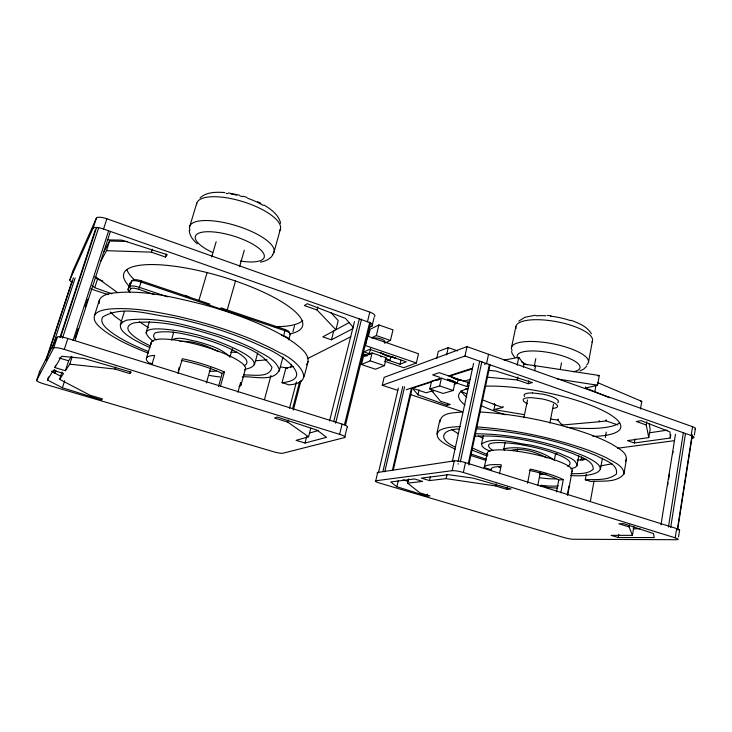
<?xml version="1.0" encoding="UTF-8"?>
<svg xmlns="http://www.w3.org/2000/svg" width="732" height="732" viewBox="0 0 732 732"><rect width="100%" height="100%" fill="white"/><g stroke="black" fill="none" stroke-linecap="round" stroke-linejoin="round"><path stroke-width="1.1" d="M570.667 475.452C589.278 477.41 618.961 471.454 583.898 455.963C549.778 441.89 512.757 434.177 475.864 433.747M244.982 369.321C278.187 362.432 211.484 338.202 203.505 336.866C199.113 334.094 123.653 317.972 153.308 341.368M460.245 426.573C453.236 426.966 445.751 427.04 439.42 430.453C431.029 438.971 449.238 445.898 455.121 449.146M462.651 411.887C455.213 413.04 440.682 411.878 440.051 421.934M510.323 450.519C521.843 447.325 536.227 452.129 546.722 457.875M480.54 411.988C517.204 414.33 553.575 421.769 588.254 433.893C596.397 436.858 604.458 440.133 612.071 444.287C617.497 447.902 629.099 452.925 625.64 461.133M242.301 376.852C252.458 375.855 274.262 382.69 279.322 369.77C275.488 358.442 262.175 353.977 252.696 348.368C242.274 343.299 231.458 339.09 220.488 335.357C190.329 326.133 158.57 316.096 126.755 320.14C105.692 328.229 143.28 344.507 149.904 347.627M677.521 528.376L692.143 434.634M677.594 529.904L692.179 436.327M678.527 536.867L679.607 530.215M694.348 435L695.354 428.842M670.686 527.452L685.509 433.445M675.197 537.81L676.643 528.559L465.451 462.615A8.464 1.51 12.5 0 0 454.252 460.876L377.712 472.46L375.754 480.787A7.155 1.034 13.3 0 0 379.469 483.029L564.198 537.599A6.826 0.878 11.9 0 0 573.412 539.255L676.441 539.722A8.153 1.171 11 0 0 675.197 537.81L463.356 472.479A8.491 1.427 12.6 0 0 452.138 470.685L375.754 480.787M692.243 438.285A7.942 1.848 9.3 0 0 691.173 435.485L692.545 426.701L467.025 346.639L384.144 377.346L382.241 385.261L397.805 390.403M668.426 527.077L683.295 433.152M660.959 524.917L675.48 434.305M667.676 485.115L668.032 482.882M668.572 479.533L669.46 473.952M672.681 453.849L673.037 451.617M649.147 423.791L650.181 429.199L648.772 437.59L627.461 440.627L634.37 442.979L670.292 438.038L670.814 434.835M293.322 366.393L285.91 368.105L282.021 382.726A13.167 2.763 14.6 0 1 288.811 384.876C319.536 382.552 295.252 358.726 279.88 352.778C248.002 335.54 213.067 324.633 177.894 316.38C155.129 311.64 131.769 306.973 108.409 309.142C103.642 309.929 97.951 310.633 94.849 314.778C91.637 321.76 100.348 327.488 104.905 331.276C118.136 340.664 133.142 347.16 148.166 353.089M632.448 535.33L629.081 526.912L618.833 523.764L623.701 523.664L653.557 533.582L654.225 537.572L618.247 537.508L611.129 535.367L632.448 535.33L633.921 526.509M629.081 526.912L629.428 524.862M648.772 437.59L646.237 424.963L646.786 421.687M618.247 537.508L618.787 534.314M634.37 442.979L635.056 438.916M640.482 408.941L641.772 401.374L597.532 382.58M304.064 376.916L308.053 361.626C308.758 353.465 300.632 348.066 295.088 343.482C285.077 336.217 273.978 330.608 262.742 325.502C243.344 316.846 223.187 309.984 202.709 304.375C172.898 297.046 141.843 289.113 110.971 293.303C105.884 294.209 97.942 296.972 99.186 303.551M591.2 481.51C601.741 480.485 616.399 483.239 623.902 474.043L626.555 458.616M600.45 469.258L602.409 458.25M590.367 501.447L593.991 481.189M550.29 418.969A79.751 20.048 11.2 0 0 557.985 420.086L561.847 425.063L599.133 421.742A79.751 20.048 11.2 0 0 606.005 420.854L606.197 419.756M605.273 437.599L606.252 432.09M590.751 481.5A12.023 2.178 11.3 0 0 585.28 479.78L586.295 474.18M599.133 421.742L599.334 420.662M609.271 397.75L594.823 391.702L596.022 385.142M582.864 460.419L583.276 458.195M585.637 386.88L585.408 388.079L597.522 385.224L599.298 375.489L535.614 365.78A79.559 20.67 11.1 0 0 523.947 364.252L518.75 357.344L504.156 360.062M483.303 435.412L481.5 444.022C481.839 448.094 486.963 449.549 489.973 451.351M570.869 468.764L574.922 467.556L576.816 466.064L578.875 455.762M581.025 460.154L581.638 456.805M588.501 362.13L592.499 340.664M567.337 494.988L568.974 486.158M567.684 495.07L572.259 470.347M556.503 491.996L558.754 480.009L563.283 479.588L560.831 492.673M561.847 425.063L562.048 424.029M557.985 420.086L558.187 419.024M547.591 488.381L547.774 487.43A43.545 7.723 11.9 0 0 557.061 488.015M554.389 459.925L555.451 454.352M537.773 485.591L540.372 472.204M549.86 423.096L553.529 404.128M560.227 369.532L561.517 362.834M540.71 486.231L540.893 485.289A36.28 6.432 11.9 0 0 558.333 485.828M527.534 483.239L530.297 469.139A43.545 7.723 11.9 0 1 563.283 479.588M517.213 451.287L517.661 449.055M523.92 417.798L527.507 399.928M534.214 366.439L535.787 358.625M534.662 370.548L535.614 365.78M506.873 489.379L511.101 489.022L473.238 478.152L448.689 474.693L421.33 478.106L429.538 480.585L446.09 478.637L495.619 485.929L506.873 489.379L507.303 487.256M487.658 377.218L517.259 379.926L528.129 383.714L528.733 380.704M504.623 450.528L503.772 449.137L505.226 442.256M499.48 473.814L501.319 464.802A43.545 7.723 11.9 0 0 484.255 467.583L487.256 453.099M523.343 367.217L523.947 364.252M517.149 365.186L518.75 357.344M495.619 485.929L496.049 483.797M517.259 379.926L517.881 376.898M511.503 347.608L515.886 326.49M495.042 404.439L493.963 409.591L502.793 407.514L503.012 406.461M502.793 407.514A79.751 20.048 11.2 0 1 494.219 404.412L494.439 403.359M468.37 463.319L489.415 364.234M468.828 465.003L490.047 364.984M460.309 461.993L481.857 361.581M463.356 472.479L465.451 462.615M488.546 354.279L486.56 363.594L484.401 364.298M452.138 470.685L454.252 460.876M458.076 461.645L479.652 361.334M446.09 478.637L446.987 474.492M447.975 380.118L467.034 386.606L468.196 381.281M465.287 389.104L467.519 389.378L467.748 388.299M452.349 461.398L473.567 363.411M455.084 382.433L457.344 383.202L458.04 380.036M382.241 385.261L464.966 356.008L467.025 346.639M429.538 480.585L430.425 476.578M408.575 478.865L407.596 483.166L422.629 481.4L414.522 478.966L390.723 481.94L396.854 486.743L426.976 496.195L427.424 494.146M431.468 382.012L412.409 388.18L417.945 394.786L447.078 405.308L447.508 403.35M453.218 390.485L454.92 382.763L441.396 378.16L431.514 381.372L429.785 388.985L443.116 393.45L453.218 390.485L439.658 385.92L429.785 388.985M436.775 433.948L439.877 420.022M439.658 385.92L441.396 378.16M446.602 354.919L448.24 347.627L457.509 350.884M436.675 358.589L438.303 351.424L448.24 347.627M396.854 486.743L398.281 480.521M417.945 394.786L419.079 389.845M416.371 362.99L418.503 353.757L367.775 336.198L365.469 345.55L416.371 362.99L403.799 367.711L384.346 361.105M392.361 470.502L411.247 388.93M393.358 469.779L411.915 389.57M384.767 471.756L404.613 386.725M378.609 472.076L398.354 388.015M382.918 471.454L402.792 386.496M385.169 359.165L400.038 364.225L400.99 360.199M387.502 359.787L389.882 360.592L390.824 356.63M384.401 365.671L386.286 357.802L372.076 352.961L363.392 356.777L361.489 364.518L375.489 369.221L384.401 365.671L370.154 360.858L361.489 364.518M384.465 343.162L390.449 340.472L392.993 329.876L378.92 324.935L370.163 329.299L368.361 336.601M623.902 474.043C623.929 465.561 613.389 462.093 607.34 458.259C599.618 454.398 591.548 451.287 583.395 448.451C549.128 436.977 513.416 429.611 477.374 426.948M370.154 360.858L372.076 352.961M371.472 337.873L376.33 335.567L378.92 324.935M344.58 437.58L347.069 427.479A8.811 1.656 13.8 0 0 342.118 424.112L67.856 338.477A10.083 1.903 16.8 0 0 57.233 337.168L39.629 371.38L36.618 380.466A8.4 1.235 16.2 0 0 44.048 383.943L273.731 451.79A7.448 1.107 14.2 0 0 282.735 453.273L344.58 437.58A8.83 1.574 13.8 0 0 339.593 434.314L64.288 349.411A10.111 1.803 16.7 0 0 53.656 348.048L36.618 380.466M368.974 327.616L371.993 326.088L374.079 317.615M369.074 354.791L370.648 348.35M339.593 434.314L342.118 424.112M371.993 326.088A8.583 2.461 14 0 0 367.446 321.741L369.825 312.125L106.881 218.776A9.763 2.891 18.9 0 0 96.386 218.154L72.697 271.343L69.851 279.963A8.171 1.949 17.9 0 0 72.093 282.287M344.452 424.77L369.806 322.007M345.44 425.448L370.721 322.876M335.631 423.215L361.571 319.106M329.556 420.964L354.489 321.568M333.691 421.778L359.385 318.896M310.771 428.193L308.575 436.812L296.076 440.325L305.043 443.034L306.635 436.803M349.356 322.483L322.803 336.866L331.44 339.813L333.71 330.965M289.524 408.291L296.442 381.921M308.575 436.812L287.713 422.08L288.243 420.049M330.763 312.527L338.239 320.598L335.897 329.766L317.048 309.993L317.88 306.809M292.571 408.822L299.727 381.454M293.322 410.094L301.108 380.237M290.631 367.702L291.501 364.408M279.176 371.206L282.973 357.042M289.533 333.014A1.61 1.501 56.6 0 1 290.101 334.725L288.747 339.794A8.079 2.04 15.1 0 0 283.659 335.86L281.491 335.137M292.919 331.77L294.511 325.767M264.462 399.608L270.977 375.443M254.388 364.929L257.673 352.952M241.038 384.895L245.366 369.202M273.924 252.384L280.31 229.372M237.937 392.206L240.618 382.525A49.154 9.754 15.6 0 1 239.053 386.615M220.405 386.414L224.45 372.039A49.154 9.754 15.6 0 0 182.369 358.707L178.041 373.439M229.903 357.39L232.355 348.679M308.053 361.626L306.964 364.014M218.475 386.578L222.189 373.421L224.45 372.039M206.351 383.01L210.743 367.638M227.368 309.48L235.521 280.951M239.593 266.677L244.305 250.216M577.063 465.57C576.047 458.488 566.284 456.795 560.895 453.822C550.857 449.942 540.426 447.179 529.922 444.937C515.465 443.656 494.521 435.677 481.5 444.022M178.251 370.667L179.212 367.391M198.811 300.742L207.165 272.341M211.667 257.042L216.169 241.743M171.572 339.557L173.713 332.365L173.045 331.989M152.009 364.188L154.662 355.404A49.154 9.754 15.6 0 0 148.678 362.688L152.704 363.95M189.771 226.316L196.798 203.093M146.464 358.14L151.323 342.128M55.522 365.579L54.873 367.565L65.395 370.74L69.778 364.17L115.061 369.065L129.72 373.567L130.369 371.453M100.851 261.269L106.469 250.692L151.414 252.147L165.45 257.051L166.365 254.068M145.924 333.06L149.401 321.705M115.061 369.065L115.72 366.942M151.414 252.147L152.347 249.164M120.204 324.917L124.431 311.42M94.437 315.565L99.479 299.846M69.778 364.17L72.111 356.96M106.469 250.692L109.599 241.011L127.569 241.478M62.019 372.021L59.64 379.35L89.999 395.225L102.48 398.913L101.4 399.919L62.394 387.768L64.672 380.732M111.886 293.807L94.748 287.694L97.521 279.112L94.785 277.099M73.081 340.371L108.583 230.964M74.966 338.44L78.132 328.659M85.186 306.9L87.657 299.287M65.395 370.74L68.607 360.821L71.425 356.475M75.158 340.224L110.175 232.117M53.381 372.744L54.452 369.495M54.854 373.466L55.916 370.218M64.288 349.411L67.856 338.477M69.851 279.963L93.028 228.347A9.79 2.809 18.7 0 1 103.541 229.025L106.881 218.776M53.656 348.048L57.233 337.168M93.028 228.347L96.386 218.154M59.987 337.425L95.462 229.326M60.701 336.903L96.642 227.368M62.394 387.768L47.498 380L48.504 376.916M62.476 338.248L98.738 227.506M283.531 336.29L285.114 329.528L220.872 307.824M45.997 359.842L72.111 280.695M46.272 360.171L73.438 277.794M51.945 348.469L75.176 277.95M103.88 251.918L109.599 241.011M171.389 340.041C179.157 335.915 189.085 340.288 197.265 341.551C208.236 344.909 220.323 347.874 228.823 356.027M47.498 380L53.226 370.346L63.574 373.457L59.64 379.35M54.873 367.565L61.58 356.264L83.677 358.396L131.248 372.14L129.72 373.567M272.88 254.745C270.337 259.183 265.277 261.315 260.446 262.12M133.553 280.182A1.738 1.62 27.2 0 0 131.568 281.216L129.912 286.496A1.738 1.629 26.6 0 0 131.074 288.609A6.963 1.748 17.2 0 1 138.769 289.332L141.413 280.878A6.945 1.793 17.4 0 0 133.938 280.017M503.9 448.743C520.296 445.559 540.619 450.217 554.151 460.089M130.086 292.471A6.89 1.711 17.2 0 1 129.308 291.089L131.074 288.609M165.45 257.051L167.235 254.69L121.549 240.096L107.265 239.886M141.395 280.914L209.91 304.119M306.754 364.289L306.296 364.829M586.771 366.156L583.88 368.974L579.945 370.978M518.759 321.119L525.054 317.231L535.275 315.263M200.056 197.905C206.671 191.775 216.498 191.967 224.934 192.562M331.44 339.813L352.888 328.613M284.968 329.537L285.05 329.501A6.451 1.674 15.1 0 1 289.259 332.026M307.422 358.643L350.811 336.766M244.232 365.771C252.503 361.205 239.84 353.721 235.585 351.552C223.617 345.074 210.642 340.682 197.549 337.113C184.583 334.039 171.114 330.48 157.7 332.264C152.979 332.255 152.128 337.864 156.337 339.886M567.693 466.339C575.718 461.736 561.288 455.981 557.436 454.481C546.008 449.942 533.976 447.023 521.889 444.873C519.162 443.921 474.437 437.901 493.048 450.601M400.038 364.225L406.242 361.828L369.697 349.338L363.923 351.946L370.3 354.114M406.315 389.671L439.831 378.783M448.679 375.909L472.488 368.169M436.757 380.292L439.767 379.322M449.466 376.175L472.021 369.047M434.085 390.376L426.207 392.782L412.409 388.18M454.16 384.263L457.326 383.293M464.18 381.207L470.383 379.322M179.852 341.496C193.202 340.49 206.653 345.495 218.292 351.689M612.117 463.804L600.881 465.827M467.034 386.606L469.029 386.02M309.581 433.07L318.2 430.553M305.043 443.034L326.499 437.306L317.24 430.196L277.19 417.048L274.537 418.036L287.713 422.08M447.078 405.308L450.217 404.467L440.563 401.264L431.972 391.025M528.129 383.714L532.393 382.58L495.774 370.987L488.985 370.438M597.76 375.873L599.298 375.489M266.906 359.805L255.587 360.794M586.369 459.303L577.173 460.172M649.22 432.841L667.181 430.16M282.021 382.726C317.478 378.938 278.874 352.733 265.551 348.148C236.134 333.92 204.64 324.303 172.752 317.45C150.554 315.3 123.214 304.485 102.636 317.057C99.14 323.123 106.909 328.714 110.98 332.072C122.445 340.435 135.521 346.236 148.605 351.552M617.561 448.231L674.135 440.701M474.812 436.235C508.383 434.515 542.028 442.348 573.44 453.767C580.275 457.491 593.268 460.016 593.268 469.194C587.439 474.565 578.426 473.384 571.042 473.833M459.037 429.007C442.091 429.318 436.894 438.779 455.249 447.069M426.976 496.195L430.059 495.93L420.095 492.984L407.596 483.166M633.189 528.833L639.942 528.76M237.406 352.385L230.672 352.156M557.372 454.032L555.579 454.023M585.28 479.78C595.519 479.213 607.789 480.942 616.335 474.116C618.723 464.033 603.891 460.044 596.864 455.89C558.772 439.868 517.561 431.56 476.431 428.787M532.475 392.947L542.833 394.155A16.918 4.246 11.2 0 1 556.338 398.839L558.196 400.486L558.434 401.932A18.556 4.657 11.2 0 1 557.72 402.692M243.472 375.049C251.817 374.29 269.641 378.81 271.984 367.345C260.775 349.988 237.955 344.79 219.737 337.187C192.315 328.622 163.492 319.655 134.487 322.766C115.025 328.137 144.113 343.326 150.527 345.879M457.976 463.868L458.561 463.932M547.554 315.437L550.922 315.794M640.491 401.218L641.772 401.374M557.372 378.993L597.522 385.224M228.421 192.964L239.501 195.188M464.042 381.061L455.423 379.057L449.649 376.138M493.963 409.591L523.993 414.596M362.688 354.864L367.089 355.926M363.465 354.617L366.631 355.386M447.545 379.149L453.291 380.924L457.344 383.202M380.503 356.557L381.564 356.841M485.984 460.41L470.402 455.341M59.173 357.939L68.607 360.821M486.085 459.129L471.28 454.124M484.255 467.583L491.428 469.825A36.28 6.432 11.9 0 1 500.734 466.623M540.893 485.289L547.774 487.43M243.271 196.24L247.004 197.43M403.048 479.817L408.41 481.519M90.832 288.939L108.144 294.657M410.634 394.649L462.478 411.777M138.769 289.332L154.425 294.584M167.71 296.863L139.537 287.392A8.693 2.196 17.3 0 0 129.912 286.496L128.155 288.994A1.729 1.61 26.2 0 0 129.308 291.089M362.733 353.776L367.052 355.24M184.702 295.38L187.923 296.469A3.138 2.955 36.3 0 1 189.396 297.485M487.32 456.118L471.957 450.07M439.923 377.373L432.649 374.903L439.227 372.68L469.093 382.891M383.147 353.757L380.677 352.906L386.981 356.036L395.792 358.076L393.34 357.243M606.005 420.854L617.799 424.926M376.33 335.567L390.449 340.472M317.048 309.993L304.384 305.573L307.202 303.707L345.559 318.447L353.172 327.305M646.237 424.963L636.318 421.504L641.177 420.68L670 431.935L670.292 438.038M103.541 229.025L367.446 321.741M464.966 356.008L691.173 435.485M570.869 320.241C578.509 323.059 587.137 326.362 591.419 333.81M97.521 279.112L102.855 281.042M431.175 391.053L433.243 391.803M486.945 454.471L472.588 448.076M461.114 391.574L466.714 393.752M483.312 400.184L494.219 404.412M385.398 358.14L389.882 360.592M369.925 353.94L368.297 353.199M483.12 438.331L478.252 436.007M369.999 353.474L369.477 353.227M257.637 201.693L260.867 203.286M51.514 371.289L61.378 376.596M458.15 433.646L451.553 429.391M148.633 327.762L139.281 321.705M263.886 204.951C270.996 209.224 278.773 214.714 280.64 223.324M122.116 321.604L114.796 316.315L110.239 311.96M91.994 285.709L94.748 287.694M95.261 276.495L117.861 292.8M197.292 243.811C193.266 240.444 189.506 235.887 189.277 230.406M514.77 357.426L512.318 353.904L511.512 351.461M524.469 396.488L524.066 395.033A18.547 4.648 11.2 0 1 532.475 392.947M377.685 473.311A7.146 1.089 13.3 0 1 377.712 472.46M676.643 528.559A8.134 1.235 10.8 0 1 679.012 530.471M516.069 328.567A38.952 12.142 10.5 0 1 555.396 321.467A38.952 12.142 10.5 0 1 591.978 342.045M536.034 315.849A31.677 10.065 10.5 0 1 546.045 315.776M550.501 316.169A31.677 10.065 10.5 0 1 570.466 320.625M512.116 350.454A39.171 11.419 10.8 0 1 552.459 343.711A39.171 11.419 10.8 0 1 586.671 364.801M517.634 357.985A31.97 9.113 10.8 0 1 556.027 354.032A31.97 9.113 10.8 0 1 573.421 371.764M526.921 364.664A31.97 9.113 10.8 0 1 521.477 361.69M487.896 454.938A43.389 8.29 11.7 0 1 530.398 453.483A43.389 8.29 11.7 0 1 571.353 471.866M556.219 478.838A36.216 6.67 11.8 0 1 539.731 477.767M500.532 467.675A36.216 6.67 11.8 0 1 498.501 466.723M546.529 473.878A19.599 3.614 11.8 0 1 539.521 474.4M529.218 470.328A36.28 6.432 11.9 0 1 558.754 480.009M280.356 366.869A13.121 2.937 14.7 0 1 287.347 368.352M285.91 368.105A13.121 2.937 14.7 0 1 287.685 368.58M302.755 320.46A92.918 25.492 16.4 0 1 274.473 326.646M134.157 279.523A92.918 25.492 16.4 0 1 127.029 270.044M129.335 286.377A93.147 24.751 16.3 0 1 221.009 276.394A93.147 24.751 16.3 0 1 290.009 333.893M73.191 272.478A8.153 2.004 18 0 1 72.697 271.343M369.825 312.125A8.555 2.535 14 0 1 374.345 316.563M40.242 372.185A8.381 1.299 16.3 0 1 39.629 371.38M290.101 334.725A8.07 2.077 15.1 0 0 285.041 330.745L141.185 282.085A8.683 2.233 17.4 0 0 131.568 281.216L129.802 283.769L128.155 288.994A8.61 2.15 17.2 0 0 129.171 290.76M130.113 284.94A8.601 2.187 17.3 0 1 129.802 283.769A1.72 1.61 26.8 0 1 131.449 282.689M196.533 204.685A43.774 15.171 17.3 0 1 243.564 201.858A43.774 15.171 17.3 0 1 279.496 230.873M226.243 193.44A35.584 12.572 17.4 0 1 227.78 193.596M230.946 194.026A35.584 12.572 17.4 0 1 236.701 195.133M240.059 195.947A35.584 12.572 17.4 0 1 242.576 196.652M247.572 198.244A35.584 12.572 17.4 0 1 263.145 205.408M189.954 230.049A44.048 14.292 17 0 1 235.091 225.346A44.048 14.292 17 0 1 272.368 254.599M212.609 252.485A35.95 11.41 16.9 0 1 204.914 231.852A35.95 11.41 16.9 0 1 259.137 248.514A35.95 11.41 16.9 0 1 240.325 261.004M151.378 344.196A48.953 10.449 15.7 0 1 200.165 345.339A48.953 10.449 15.7 0 1 244.799 370.035M219.939 376.943A40.864 8.418 15.6 0 1 209.617 375.434M216.471 370.822A22.116 4.557 15.6 0 1 209.306 371.115M181.289 360.391A40.946 8.116 15.6 0 1 222.189 373.421M619.73 422.684A82.46 20.286 11.2 0 1 567.126 427.305M505.464 414.788A82.46 20.286 11.2 0 1 480.805 405.409M466.742 397.11A82.46 20.286 11.2 0 1 461.068 390.769M485.261 386.185A82.643 19.682 11.3 0 1 600.414 409.38A82.643 19.682 11.3 0 1 592.911 436.4M465.021 405.07A82.643 19.682 11.3 0 1 467.684 388.509M692.545 426.701A7.924 1.903 9.2 0 1 695.016 429.172M447.682 379.524A10.779 2.699 12.6 0 1 455.121 382.342M461.691 380.32A11.117 2.855 12.3 0 1 451.827 376.943M385.48 358.643A11.026 2.837 13.6 0 1 387.521 359.687M393.349 357.308A11.364 3.01 13.4 0 1 382.973 353.757M373.064 338.523A6.066 1.665 13.7 0 1 380.622 338.806A6.066 1.665 13.7 0 1 384.227 342M552.797 408.401A18.584 4.584 11.2 0 0 557.528 406.617L557.29 405.189L555.414 403.561A16.946 4.172 11.2 0 0 541.9 398.885L531.533 397.659A18.575 4.575 11.2 0 0 523.133 399.681L523.536 401.118L525.503 402.728A16.909 4.163 11.2 0 0 527.507 403.79M467.519 389.378A79.751 20.048 11.2 0 1 466.604 388.372M585.408 388.079A79.751 20.048 11.2 0 1 594.823 391.702"/></g></svg>
